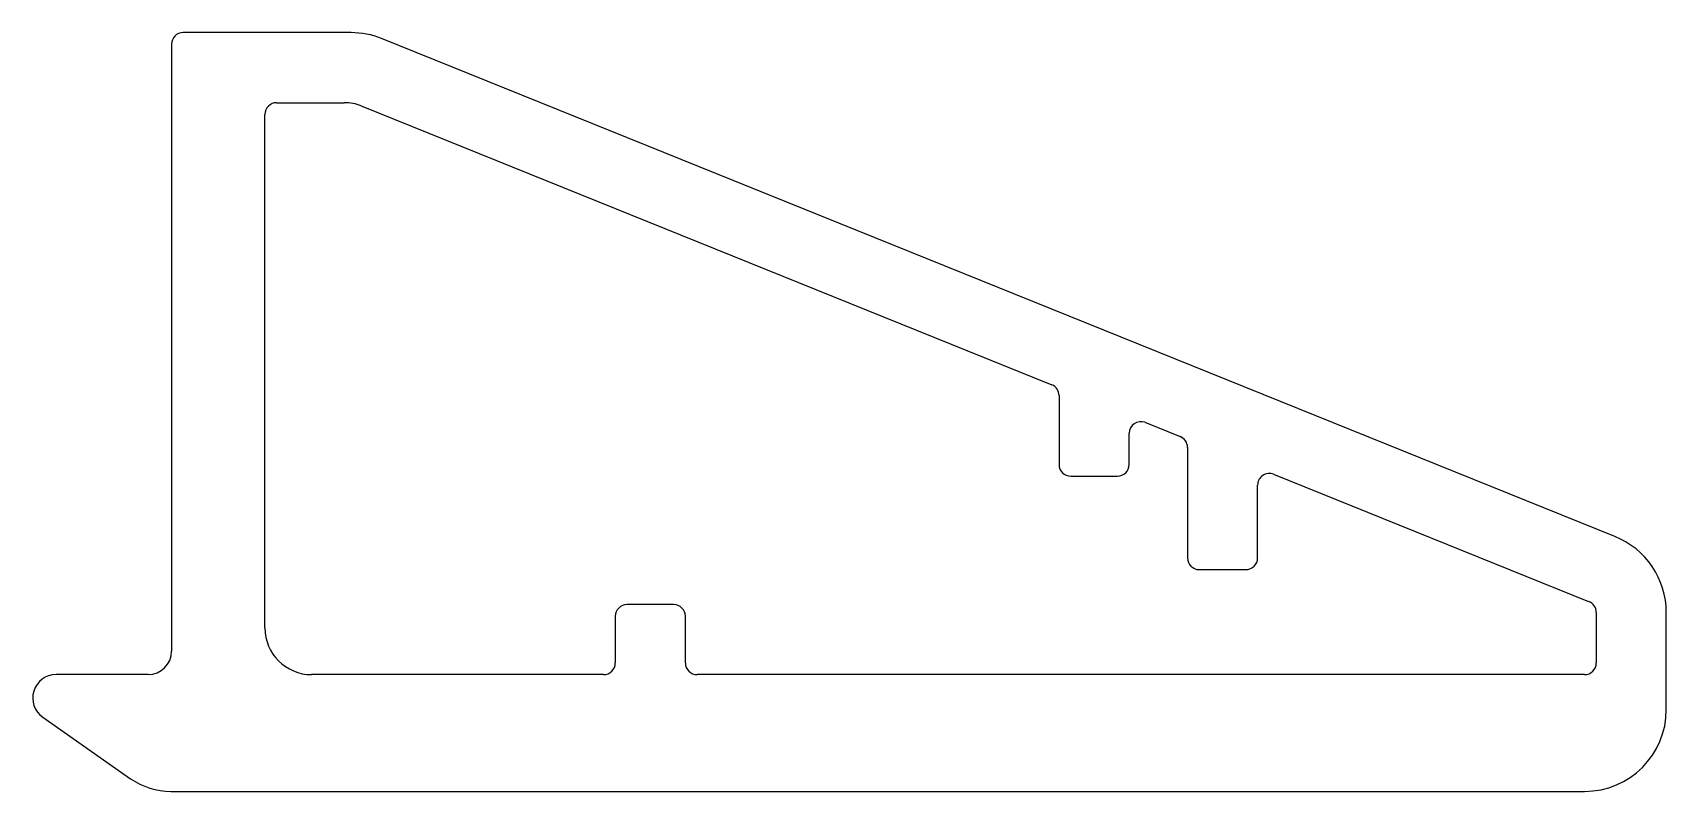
# Model space of a CAD drawing. Extents: x 2021.6 to 2091.6, y 2002.2 to 2034.7.
import ezdxf

# ---------------------------------------------------------------- set-up
doc = ezdxf.new("R2010")
doc.units = 0
doc.layers.get('0').update_dxf_attribs({"linetype": 'CONTINUOUS'})

msp = doc.modelspace()

# ---------------------------------------------------------------- linework, layer by layer
for p, q in [((2035.268, 2034.683), (2028.08, 2034.683)), ((2027.58, 2034.183), (2027.58, 2008.183)), ((2089.379, 2013.096), (2036.571, 2034.431)), ((2031.58, 2009.183), (2031.58, 2031.183)), ((2032.08, 2031.683), (2034.977, 2031.683)), ((2035.706, 2031.545), (2065.267, 2019.602)), ((2065.58, 2019.138), (2065.58, 2016.183)), ((2069.254, 2017.991), (2070.767, 2017.38)), ((2068.58, 2016.183), (2068.58, 2017.522)), ((2071.08, 2016.916), (2071.08, 2012.183)), ((2066.08, 2015.683), (2068.08, 2015.683)), ((2074.08, 2012.183), (2074.08, 2015.3)), ((2074.767, 2015.764), (2074.767, 2015.764)), ((2074.767, 2015.764), (2088.254, 2010.314)), ((2071.58, 2011.683), (2073.58, 2011.683)), ((2046.58, 2009.683), (2046.58, 2007.683)), ((2049.08, 2010.183), (2047.08, 2010.183)), ((2049.58, 2007.683), (2049.58, 2009.683)), ((2088.58, 2009.846), (2088.58, 2007.683)), ((2091.58, 2005.683), (2091.58, 2009.846)), ((2026.58, 2007.183), (2022.636, 2007.183)), ((2046.08, 2007.183), (2033.58, 2007.183)), ((2088.08, 2007.183), (2050.08, 2007.183)), ((2022.072, 2005.357), (2025.83, 2002.726)), ((2027.551, 2002.183), (2088.08, 2002.183))]:
    msp.add_line(p, q)
for centre, radius, start, end in [((2028.08, 2034.183), 0.5, 90, 180), ((2035.268, 2031.183), 3.5, 68.14757, 90), ((2032.08, 2031.183), 0.5, 90, 180), ((2034.977, 2029.683), 2, 68.61048, 90), ((2065.08, 2019.138), 0.5, 0, 68.00024), ((2069.08, 2017.522), 0.5, 69.59232, 180), ((2070.58, 2016.916), 0.5, 360, 68.0027), ((2066.08, 2016.183), 0.5, 180, 270), ((2068.08, 2016.183), 0.5, 270, 0), ((2074.58, 2015.3), 0.5, 67.99914, 180), ((2088.08, 2009.846), 3.5, 0, 68.20793), ((2071.58, 2012.183), 0.5, 180, 270), ((2073.58, 2012.183), 0.5, 270, 0), ((2088.08, 2009.846), 0.5, 0, 69.58873), ((2047.08, 2009.683), 0.5, 90, 180), ((2049.08, 2009.683), 0.5, 0, 90), ((2033.58, 2009.183), 2, 180, 270), ((2026.58, 2008.183), 1, 270, 0), ((2046.08, 2007.683), 0.5, 270, 0), ((2050.08, 2007.683), 0.5, 180, 270), ((2088.08, 2007.683), 0.5, 270, 0), ((2022.636, 2006.183), 1, 90, 235.65712), ((2088.08, 2005.683), 3.5, 270, 0), ((2027.551, 2005.183), 3, 234.9987, 270)]:
    msp.add_arc(centre, radius, start, end)

doc.saveas('drawing.dxf')
